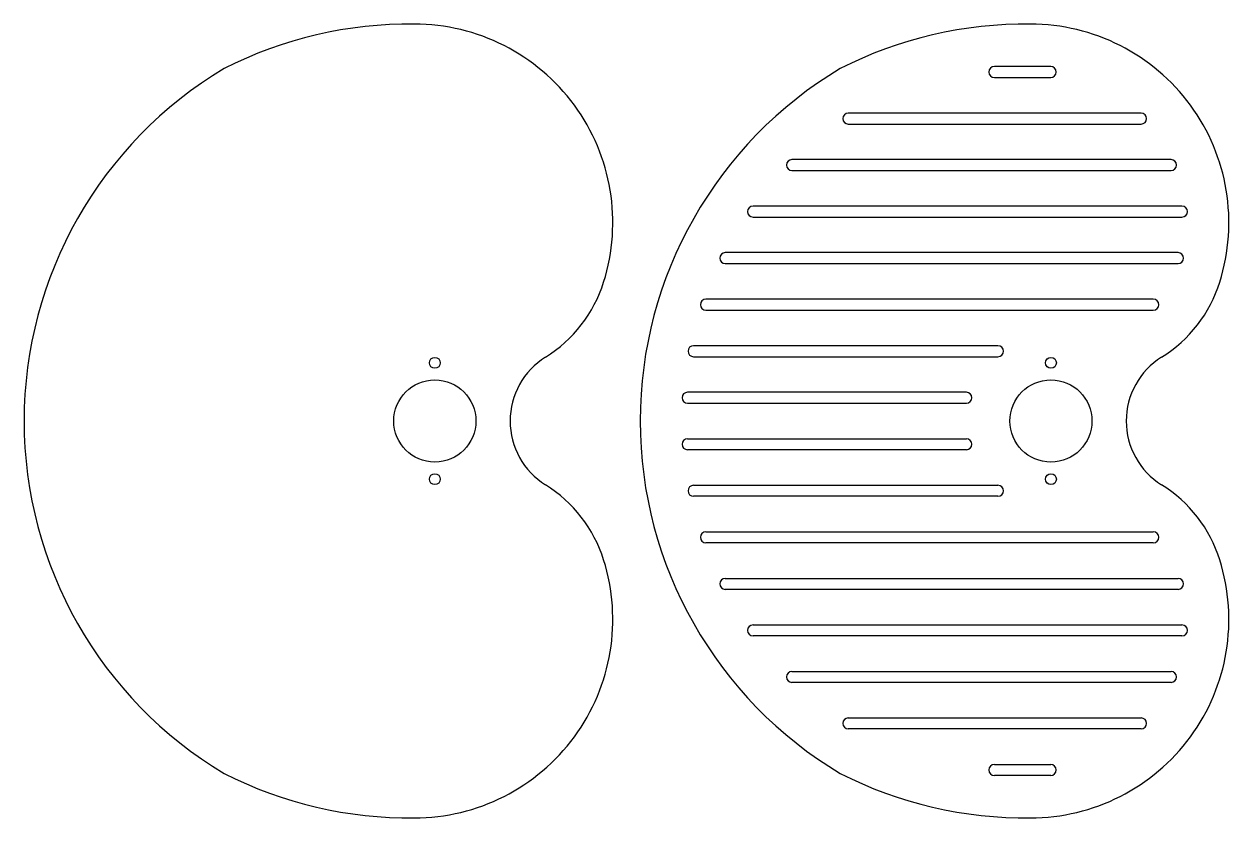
# Model space of a CAD drawing. Header units: millimetres. Extents: x 10 to 890, y 10 to 590.
import ezdxf

# ---------------------------------------------------------------- set-up
doc = ezdxf.new("R2010")
doc.units = ezdxf.units.MM

msp = doc.modelspace()

# ---------------------------------------------------------------- linework, layer by layer
for p, q in [((759.87, 559), (718.68, 559)), ((718.68, 551), (759.87, 551)), ((825.9, 525), (611.96, 525)), ((611.96, 517), (825.9, 517)), ((847.75, 491), (570.83, 491)), ((570.83, 483), (847.75, 483)), ((855.71, 457), (542.41, 457)), ((542.41, 449), (855.71, 449)), ((852.91, 423), (522.1, 423)), ((522.1, 415), (852.91, 415)), ((834.77, 389), (507.95, 389)), ((507.95, 381), (834.77, 381)), ((721.33, 355), (498.93, 355)), ((498.93, 347), (721.33, 347)), ((698.3, 321), (494.54, 321)), ((494.54, 313), (698.3, 313)), ((494.54, 287), (698.3, 287)), ((698.3, 279), (494.54, 279)), ((498.93, 253), (721.33, 253)), ((721.33, 245), (498.93, 245)), ((507.95, 219), (834.77, 219)), ((834.77, 211), (507.95, 211)), ((522.1, 185), (852.91, 185)), ((852.91, 177), (522.1, 177)), ((542.41, 151), (855.71, 151)), ((855.71, 143), (542.41, 143)), ((570.83, 117), (847.75, 117)), ((847.75, 109), (570.83, 109)), ((611.96, 83), (825.9, 83)), ((825.9, 75), (611.96, 75)), ((718.68, 49), (759.87, 49)), ((759.87, 41), (718.68, 41))]:
    msp.add_line(p, q)
for centre, radius in [((310, 342.5), 4), ((760, 342.5), 4), ((310, 300), 30), ((760, 300), 30), ((310, 257.5), 4), ((760, 257.5), 4)]:
    msp.add_circle(centre, radius)
for centre, radius, start, end in [((291.91, 290.02), 300, 89.40907, 116.91549), ((295, 445), 145, 342.52229, 90), ((741.91, 290.02), 300, 89.40907, 116.91549), ((745, 445), 145, 342.52229, 90), ((310, 300), 300, 120.86314, 180), ((760, 300), 300, 120.86314, 180), ((718.68, 555), 4, 90, 270), ((759.87, 555), 4, 270, 90), ((611.96, 521), 4, 90, 270), ((825.9, 521), 4, 270, 90), ((570.83, 487), 4, 90, 270), ((847.75, 487), 4, 270, 90), ((542.41, 453), 4, 90, 270), ((855.71, 453), 4, 270, 90), ((522.1, 419), 4, 90, 270), ((852.91, 419), 4, 270, 90), ((337.92, 431.48), 100, 301.97385, 342.52229), ((787.92, 431.48), 100, 301.97385, 342.52229), ((507.95, 385), 4, 90, 270), ((834.77, 385), 4, 270, 90), ((498.93, 351), 4, 90, 270), ((721.33, 351), 4, 270, 90), ((420, 300), 55, 121.97385, 180), ((870, 300), 55, 121.97385, 180), ((494.54, 317), 4, 90, 270), ((698.3, 317), 4, 270, 90), ((310, 300), 300, 180, 239.13686), ((420, 300), 55, 180, 238.02615), ((760, 300), 300, 180, 239.13686), ((870, 300), 55, 180, 238.02615), ((494.54, 283), 4, 90, 270), ((698.3, 283), 4, 270, 90), ((337.92, 168.52), 100, 17.47771, 58.02615), ((498.93, 249), 4, 90, 270), ((721.33, 249), 4, 270, 90), ((787.92, 168.52), 100, 17.47771, 58.02615), ((507.95, 215), 4, 90, 270), ((834.77, 215), 4, 270, 90), ((295, 155), 145, 270, 17.47771), ((745, 155), 145, 270, 17.47771), ((522.1, 181), 4, 90, 270), ((852.91, 181), 4, 270, 90), ((542.41, 147), 4, 90, 270), ((855.71, 147), 4, 270, 90), ((570.83, 113), 4, 90, 270), ((847.75, 113), 4, 270, 90), ((611.96, 79), 4, 90, 270), ((825.9, 79), 4, 270, 90), ((718.68, 45), 4, 90, 270), ((759.87, 45), 4, 270, 90), ((291.91, 309.98), 300, 243.08451, 270.59093), ((741.91, 309.98), 300, 243.08451, 270.59093)]:
    msp.add_arc(centre, radius, start, end)

doc.saveas('drawing.dxf')
